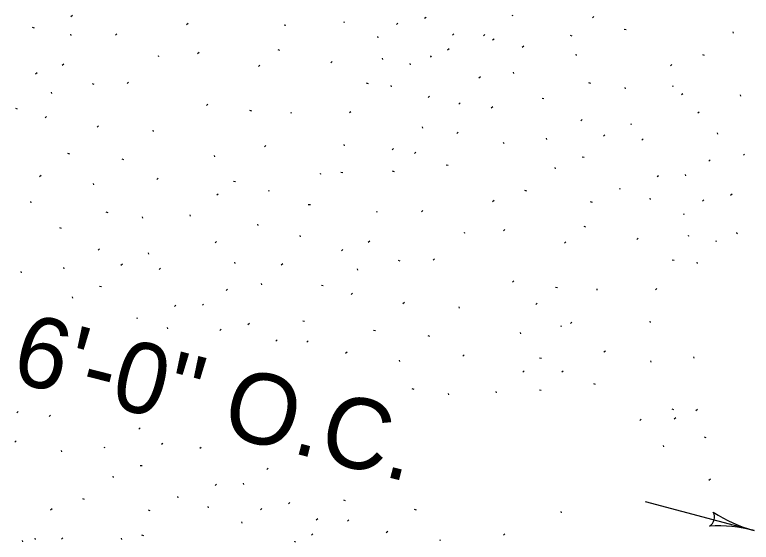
# Model space of a CAD drawing. Extents: x 1007 to 1035.5, y 1000.5 to 1021.5.
# Drawn here: x 1014.458 to 1016.542, y 1018.511 to 1020.004 of the extents above; entities that cross this region are included whole.
import ezdxf

# ---------------------------------------------------------------- set-up
doc = ezdxf.new("R2010")
doc.units = 0
doc.layers.add('Level 11', color=7, linetype='Continuous')
doc.layers.add('Level 5', color=7, linetype='Continuous')

msp = doc.modelspace()

# ---------------------------------------------------------------- linework, layer by layer
at = {"layer": 'Level 11'}
msp.add_line((1016.242, 1018.6271), (1016.5503, 1018.5445), dxfattribs=at)
for centre, radius, start, end in [((1016.4067, 1018.583), 0.0313, 303.7757, 25.8924), ((1016.6514, 1018.9221), 0.3909, 236.3483, 254.995), ((1016.4491, 1018.1669), 0.3909, 75.0011, 93.6699)]:
    msp.add_arc(centre, radius, start, end, dxfattribs=at)
at = {"layer": 'Level 5'}
for p, q in [((1014.6211, 1020.0017), (1014.6169, 1019.998)), ((1015.6218, 1019.9962), (1015.6177, 1019.9926)), ((1015.8658, 1020.0037), (1015.8668, 1020.0001)), ((1016.0969, 1019.9983), (1016.0929, 1019.9948)), ((1014.5073, 1019.9687), (1014.5126, 1019.967)), ((1014.9484, 1019.9785), (1014.9443, 1019.9748)), ((1015.2203, 1019.9755), (1015.2255, 1019.9738)), ((1015.3893, 1019.985), (1015.3902, 1019.9814)), ((1015.5423, 1019.9798), (1015.5381, 1019.9762)), ((1014.6158, 1019.9483), (1014.6168, 1019.9448)), ((1014.747, 1019.9497), (1014.7429, 1019.946)), ((1015.7003, 1019.95), (1015.6963, 1019.9463)), ((1015.7885, 1019.9474), (1015.7844, 1019.9438)), ((1016.0296, 1019.9456), (1016.0348, 1019.9439)), ((1016.1826, 1019.9633), (1016.1878, 1019.9617)), ((1016.4898, 1019.9552), (1016.4908, 1019.9516)), ((1015.4846, 1019.9418), (1015.4856, 1019.9383)), ((1015.8143, 1019.9349), (1015.8101, 1019.9313)), ((1015.2021, 1019.9051), (1015.2073, 1019.9034)), ((1015.6869, 1019.9074), (1015.6828, 1019.9038)), ((1015.8983, 1019.9147), (1015.8943, 1019.9111)), ((1014.8641, 1019.8888), (1014.865, 1019.8853)), ((1014.9793, 1019.8964), (1014.9753, 1019.8928)), ((1015.6358, 1019.886), (1015.6354, 1019.8875)), ((1015.6371, 1019.884), (1015.6358, 1019.886)), ((1016.0459, 1019.8922), (1016.0468, 1019.8886)), ((1016.404, 1019.8913), (1016.4093, 1019.8897)), ((1014.5965, 1019.8634), (1014.5924, 1019.8598)), ((1015.3566, 1019.8713), (1015.3524, 1019.8677)), ((1015.4973, 1019.8805), (1015.4983, 1019.877)), ((1015.5757, 1019.8653), (1015.5766, 1019.8618)), ((1016.3179, 1019.8625), (1016.3138, 1019.8588)), ((1015.1519, 1019.861), (1015.1478, 1019.8573)), ((1015.8681, 1019.8412), (1015.8691, 1019.8377)), ((1014.5208, 1019.8392), (1014.5168, 1019.8355)), ((1015.7756, 1019.8283), (1015.7714, 1019.8247)), ((1014.6766, 1019.8092), (1014.6818, 1019.8075)), ((1014.7802, 1019.8132), (1014.7761, 1019.8096)), ((1015.4526, 1019.8107), (1015.4578, 1019.809)), ((1015.5219, 1019.8033), (1015.5228, 1019.7998)), ((1016.0819, 1019.812), (1016.0871, 1019.8103)), ((1016.3196, 1019.8039), (1016.3205, 1019.8003)), ((1014.5606, 1019.7848), (1014.5615, 1019.7813)), ((1016.1846, 1019.798), (1016.1856, 1019.7945)), ((1016.3489, 1019.7803), (1016.3448, 1019.7768)), ((1015.6317, 1019.7729), (1015.6276, 1019.7693)), ((1015.9502, 1019.768), (1015.9554, 1019.7663)), ((1016.5111, 1019.7771), (1016.5121, 1019.7735)), ((1014.4598, 1019.739), (1014.4649, 1019.7373)), ((1015.0043, 1019.7508), (1015.0003, 1019.7472)), ((1015.7189, 1019.7542), (1015.7148, 1019.7506)), ((1015.8105, 1019.7432), (1015.8064, 1019.7396)), ((1014.5476, 1019.7158), (1014.5435, 1019.7122)), ((1015.1224, 1019.7333), (1015.1276, 1019.7316)), ((1015.2388, 1019.7283), (1015.2397, 1019.7248)), ((1015.4089, 1019.7293), (1015.4048, 1019.7257)), ((1016.3952, 1019.7283), (1016.3911, 1019.7248)), ((1016.0641, 1019.7073), (1016.0599, 1019.7037)), ((1016.2014, 1019.6963), (1016.2023, 1019.6927)), ((1014.6948, 1019.6894), (1014.6906, 1019.6858)), ((1014.8483, 1019.6773), (1014.8493, 1019.6738)), ((1015.6109, 1019.6865), (1015.6119, 1019.683)), ((1015.7129, 1019.6712), (1015.7088, 1019.6675)), ((1015.9621, 1019.6542), (1015.963, 1019.6507)), ((1016.1283, 1019.6638), (1016.1243, 1019.6602)), ((1016.4461, 1019.6694), (1016.4471, 1019.6658)), ((1015.1689, 1019.6335), (1015.1648, 1019.6298)), ((1015.3896, 1019.6367), (1015.3906, 1019.6332)), ((1015.8406, 1019.6433), (1015.8416, 1019.6397)), ((1016.2366, 1019.6524), (1016.2324, 1019.6488)), ((1014.6074, 1019.6118), (1014.6126, 1019.6102)), ((1015.5296, 1019.6253), (1015.5256, 1019.6217)), ((1015.5934, 1019.6145), (1015.5893, 1019.6108)), ((1014.7606, 1019.596), (1014.7658, 1019.5943)), ((1015.0219, 1019.605), (1015.0229, 1019.6014)), ((1016.0639, 1019.6014), (1016.0697, 1019.6011)), ((1016.4263, 1019.5932), (1016.4221, 1019.5895)), ((1016.5208, 1019.6096), (1016.5218, 1019.606)), ((1015.679, 1019.5794), (1015.6843, 1019.5778)), ((1015.9863, 1019.5712), (1015.9873, 1019.5677)), ((1015.3218, 1019.5558), (1015.3228, 1019.5523)), ((1015.3803, 1019.5581), (1015.3861, 1019.5578)), ((1015.5261, 1019.5617), (1015.5313, 1019.56)), ((1016.3556, 1019.5513), (1016.3566, 1019.5478)), ((1014.5323, 1019.5487), (1014.5283, 1019.545)), ((1014.8639, 1019.5415), (1014.8598, 1019.5378)), ((1015.0769, 1019.5333), (1015.0823, 1019.5317)), ((1016.2799, 1019.5483), (1016.2758, 1019.5447)), ((1014.6798, 1019.5262), (1014.6808, 1019.5225)), ((1015.1758, 1019.5078), (1015.1768, 1019.5043)), ((1015.9004, 1019.5074), (1015.9058, 1019.5058)), ((1016.1694, 1019.5135), (1016.1704, 1019.5099)), ((1015.0338, 1019.4965), (1015.0298, 1019.4928)), ((1016.4878, 1019.4962), (1016.4837, 1019.4926)), ((1014.5021, 1019.4752), (1014.5031, 1019.4717)), ((1015.2886, 1019.467), (1015.2944, 1019.4667)), ((1015.8144, 1019.4785), (1015.8103, 1019.4748)), ((1016.0863, 1019.4755), (1016.0916, 1019.4738)), ((1016.2553, 1019.485), (1016.2562, 1019.4814)), ((1016.4083, 1019.4798), (1016.4041, 1019.4762)), ((1014.7159, 1019.4459), (1014.7211, 1019.4443)), ((1015.4818, 1019.4483), (1015.4828, 1019.4448)), ((1015.613, 1019.4497), (1015.6089, 1019.446)), ((1014.8186, 1019.432), (1014.8196, 1019.4285)), ((1014.9535, 1019.4379), (1014.9544, 1019.4343)), ((1016.3506, 1019.4418), (1016.3516, 1019.4383)), ((1015.1451, 1019.411), (1015.1461, 1019.4075)), ((1016.0681, 1019.4051), (1016.0733, 1019.4034)), ((1014.5841, 1019.4019), (1014.5893, 1019.4003)), ((1015.7301, 1019.3888), (1015.7311, 1019.3853)), ((1015.8453, 1019.3964), (1015.8413, 1019.3928)), ((1016.5018, 1019.386), (1016.5015, 1019.3875)), ((1016.5031, 1019.384), (1016.5018, 1019.386)), ((1015.0291, 1019.3623), (1015.0251, 1019.3587)), ((1015.2648, 1019.3788), (1015.2658, 1019.3753)), ((1015.4625, 1019.3634), (1015.4584, 1019.3598)), ((1016.2226, 1019.3713), (1016.2184, 1019.3677)), ((1016.3633, 1019.3805), (1016.3643, 1019.377)), ((1016.4418, 1019.3653), (1016.4427, 1019.3618)), ((1014.698, 1019.3413), (1014.6939, 1019.3377)), ((1016.0179, 1019.361), (1016.0139, 1019.3573)), ((1014.8354, 1019.3302), (1014.8363, 1019.3267)), ((1015.3868, 1019.3392), (1015.3828, 1019.3355)), ((1015.0801, 1019.3033), (1015.0811, 1019.2998)), ((1015.2164, 1019.2989), (1015.2123, 1019.2953)), ((1015.5426, 1019.3092), (1015.5478, 1019.3075)), ((1015.6462, 1019.3132), (1015.6421, 1019.3096)), ((1016.3186, 1019.3107), (1016.3238, 1019.309)), ((1016.3879, 1019.3033), (1016.3889, 1019.2998)), ((1014.5961, 1019.2882), (1014.5969, 1019.2847)), ((1014.7623, 1019.2977), (1014.7582, 1019.2941)), ((1014.8706, 1019.2863), (1014.8664, 1019.2828)), ((1015.4266, 1019.2848), (1015.4276, 1019.2813)), ((1014.4746, 1019.2772), (1014.4756, 1019.2737)), ((1015.1548, 1019.2435), (1015.1557, 1019.24)), ((1015.3258, 1019.239), (1015.3309, 1019.2373)), ((1015.8704, 1019.2508), (1015.8663, 1019.2472)), ((1014.6978, 1019.2354), (1014.7037, 1019.235)), ((1015.0603, 1019.2272), (1015.0561, 1019.2235)), ((1015.4136, 1019.2158), (1015.4095, 1019.2122)), ((1015.9884, 1019.2333), (1015.9937, 1019.2316)), ((1016.1048, 1019.2283), (1016.1057, 1019.2248)), ((1016.2749, 1019.2293), (1016.2709, 1019.2257)), ((1014.6203, 1019.2052), (1014.6213, 1019.2017)), ((1014.9139, 1019.1823), (1014.9098, 1019.1787)), ((1014.9896, 1019.1853), (1014.9906, 1019.1818)), ((1015.5608, 1019.1894), (1015.5566, 1019.1858)), ((1015.7143, 1019.1773), (1015.7153, 1019.1738)), ((1015.9363, 1019.1877), (1015.9323, 1019.184)), ((1014.8034, 1019.1475), (1014.8044, 1019.1439)), ((1015.2731, 1019.1382), (1015.2783, 1019.1365)), ((1016.0349, 1019.1335), (1016.0308, 1019.1298)), ((1016.2556, 1019.1367), (1016.2566, 1019.1332)), ((1014.8893, 1019.1189), (1014.8902, 1019.1153)), ((1015.0423, 1019.1138), (1015.0381, 1019.1102)), ((1015.1218, 1019.1302), (1015.1177, 1019.1265)), ((1015.4734, 1019.1118), (1015.4786, 1019.1102)), ((1016.0033, 1019.125), (1016.0043, 1019.1215)), ((1015.6266, 1019.096), (1015.6318, 1019.0943)), ((1015.888, 1019.105), (1015.8889, 1019.1014)), ((1015.2003, 1019.0839), (1015.1963, 1019.0803)), ((1015.2885, 1019.0813), (1015.2844, 1019.0778)), ((1015.3983, 1019.0487), (1015.3943, 1019.045)), ((1016.1296, 1019.0523), (1016.1254, 1019.0488)), ((1015.7299, 1019.0415), (1015.7258, 1019.0378)), ((1015.943, 1019.0333), (1015.9483, 1019.0317)), ((1016.3787, 1019.0355), (1016.3796, 1019.0319)), ((1015.5459, 1019.0262), (1015.5468, 1019.0225)), ((1016.2573, 1019.0245), (1016.2582, 1019.021)), ((1015.8998, 1018.9965), (1015.8958, 1018.9928)), ((1016.0101, 1018.9957), (1016.0059, 1018.9921)), ((1015.5819, 1018.9459), (1015.5871, 1018.9443)), ((1016.0956, 1018.9607), (1016.1009, 1018.959)), ((1015.6846, 1018.932), (1015.6856, 1018.9285)), ((1015.8196, 1018.9379), (1015.8205, 1018.9343)), ((1015.9427, 1018.9429), (1015.9479, 1018.9413)), ((1016.3171, 1018.8887), (1016.3223, 1018.887)), ((1016.3898, 1018.8869), (1016.3858, 1018.8833)), ((1014.4679, 1018.8815), (1014.4638, 1018.8779)), ((1014.5594, 1018.8705), (1014.5554, 1018.8669)), ((1016.3286, 1018.8634), (1016.3244, 1018.8598)), ((1016.231, 1018.8598), (1016.2269, 1018.8562)), ((1014.813, 1018.8347), (1014.8089, 1018.831)), ((1014.4619, 1018.7985), (1014.4578, 1018.7948)), ((1016.4086, 1018.8092), (1016.4138, 1018.8075)), ((1014.711, 1018.7815), (1014.7119, 1018.778)), ((1014.8773, 1018.7911), (1014.8732, 1018.7875)), ((1014.9856, 1018.7798), (1014.9814, 1018.7762)), ((1016.2926, 1018.7848), (1016.2936, 1018.7813)), ((1014.5896, 1018.7706), (1014.5905, 1018.767)), ((1014.8128, 1018.7288), (1014.8186, 1018.7284)), ((1015.1753, 1018.7205), (1015.1711, 1018.7168)), ((1014.7353, 1018.6985), (1014.7363, 1018.695)), ((1015.0289, 1018.6757), (1015.0248, 1018.672)), ((1015.1046, 1018.6787), (1015.1055, 1018.6752)), ((1016.4268, 1018.6894), (1016.4227, 1018.6858)), ((1014.6494, 1018.6348), (1014.6547, 1018.6331)), ((1014.9184, 1018.6408), (1014.9194, 1018.6373)), ((1015.0042, 1018.6123), (1015.0051, 1018.6088)), ((1015.2368, 1018.6235), (1015.2326, 1018.6199)), ((1015.3881, 1018.6315), (1015.3933, 1018.6298)), ((1014.5633, 1018.6058), (1014.5593, 1018.6022)), ((1014.8353, 1018.6028), (1014.8405, 1018.6012)), ((1015.1573, 1018.6072), (1015.1531, 1018.6035)), ((1015.5884, 1018.6052), (1015.5936, 1018.6035)), ((1016.003, 1018.5983), (1016.0039, 1018.5948)), ((1015.0996, 1018.5692), (1015.1006, 1018.5657)), ((1015.3153, 1018.5773), (1015.3112, 1018.5737)), ((1015.4034, 1018.5748), (1015.3994, 1018.5712)), ((1014.817, 1018.5324), (1014.8223, 1018.5308)), ((1015.3019, 1018.5348), (1015.2978, 1018.5312)), ((1015.5133, 1018.542), (1015.5093, 1018.5384)), ((1015.8449, 1018.5348), (1015.8408, 1018.5312)), ((1014.4791, 1018.5162), (1014.48, 1018.5126)), ((1014.5148, 1018.5232), (1014.5158, 1018.5196)), ((1014.5943, 1018.5238), (1014.5903, 1018.5202)), ((1014.7593, 1018.5232), (1014.7603, 1018.5196)), ((1015.2508, 1018.5133), (1015.2504, 1018.5148)), ((1015.2521, 1018.5113), (1015.2508, 1018.5133)), ((1015.6608, 1018.5195), (1015.6618, 1018.5159))]:
    msp.add_line(p, q, dxfattribs=at)

# ---------------------------------------------------------------- texts
at = {"layer": 'Level 11'}
msp.add_text("6'-0'' O.C.", height=0.2, rotation=345.6953, dxfattribs=at).set_placement((1014.4413, 1018.9687))

doc.saveas('drawing.dxf')
